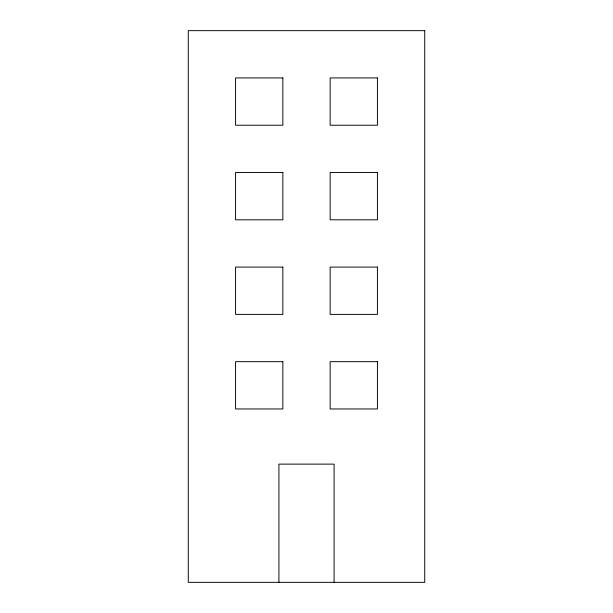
<?xml version="1.0" encoding="UTF-8"?>
<svg xmlns="http://www.w3.org/2000/svg" width="613" height="613" viewBox="0 0 613 613"><rect width="100%" height="100%" fill="white"/><g stroke="black" fill="none" stroke-linecap="round" stroke-linejoin="round"><path stroke-width="0.92" d="M334.085 582.35L334.085 464.125L278.915 464.125L278.915 582.35M424.725 30.65L188.275 30.65L188.275 582.35L424.725 582.35L424.725 30.65M282.854 77.935L235.568 77.935L235.568 125.228L282.854 125.228L282.854 77.935M377.432 77.935L330.146 77.935L330.146 125.228L377.432 125.228L377.432 77.935M282.854 172.514L235.568 172.514L235.568 219.806L282.854 219.806L282.854 172.514M377.432 172.514L330.146 172.514L330.146 219.806L377.432 219.806L377.432 172.514M282.854 267.092L235.568 267.092L235.568 314.385L282.854 314.385L282.854 267.092M377.432 267.092L330.146 267.092L330.146 314.385L377.432 314.385L377.432 267.092M282.854 361.67L235.568 361.67L235.568 408.955L282.854 408.955L282.854 361.67M377.432 361.67L330.146 361.67L330.146 408.955L377.432 408.955L377.432 361.67"/></g></svg>
